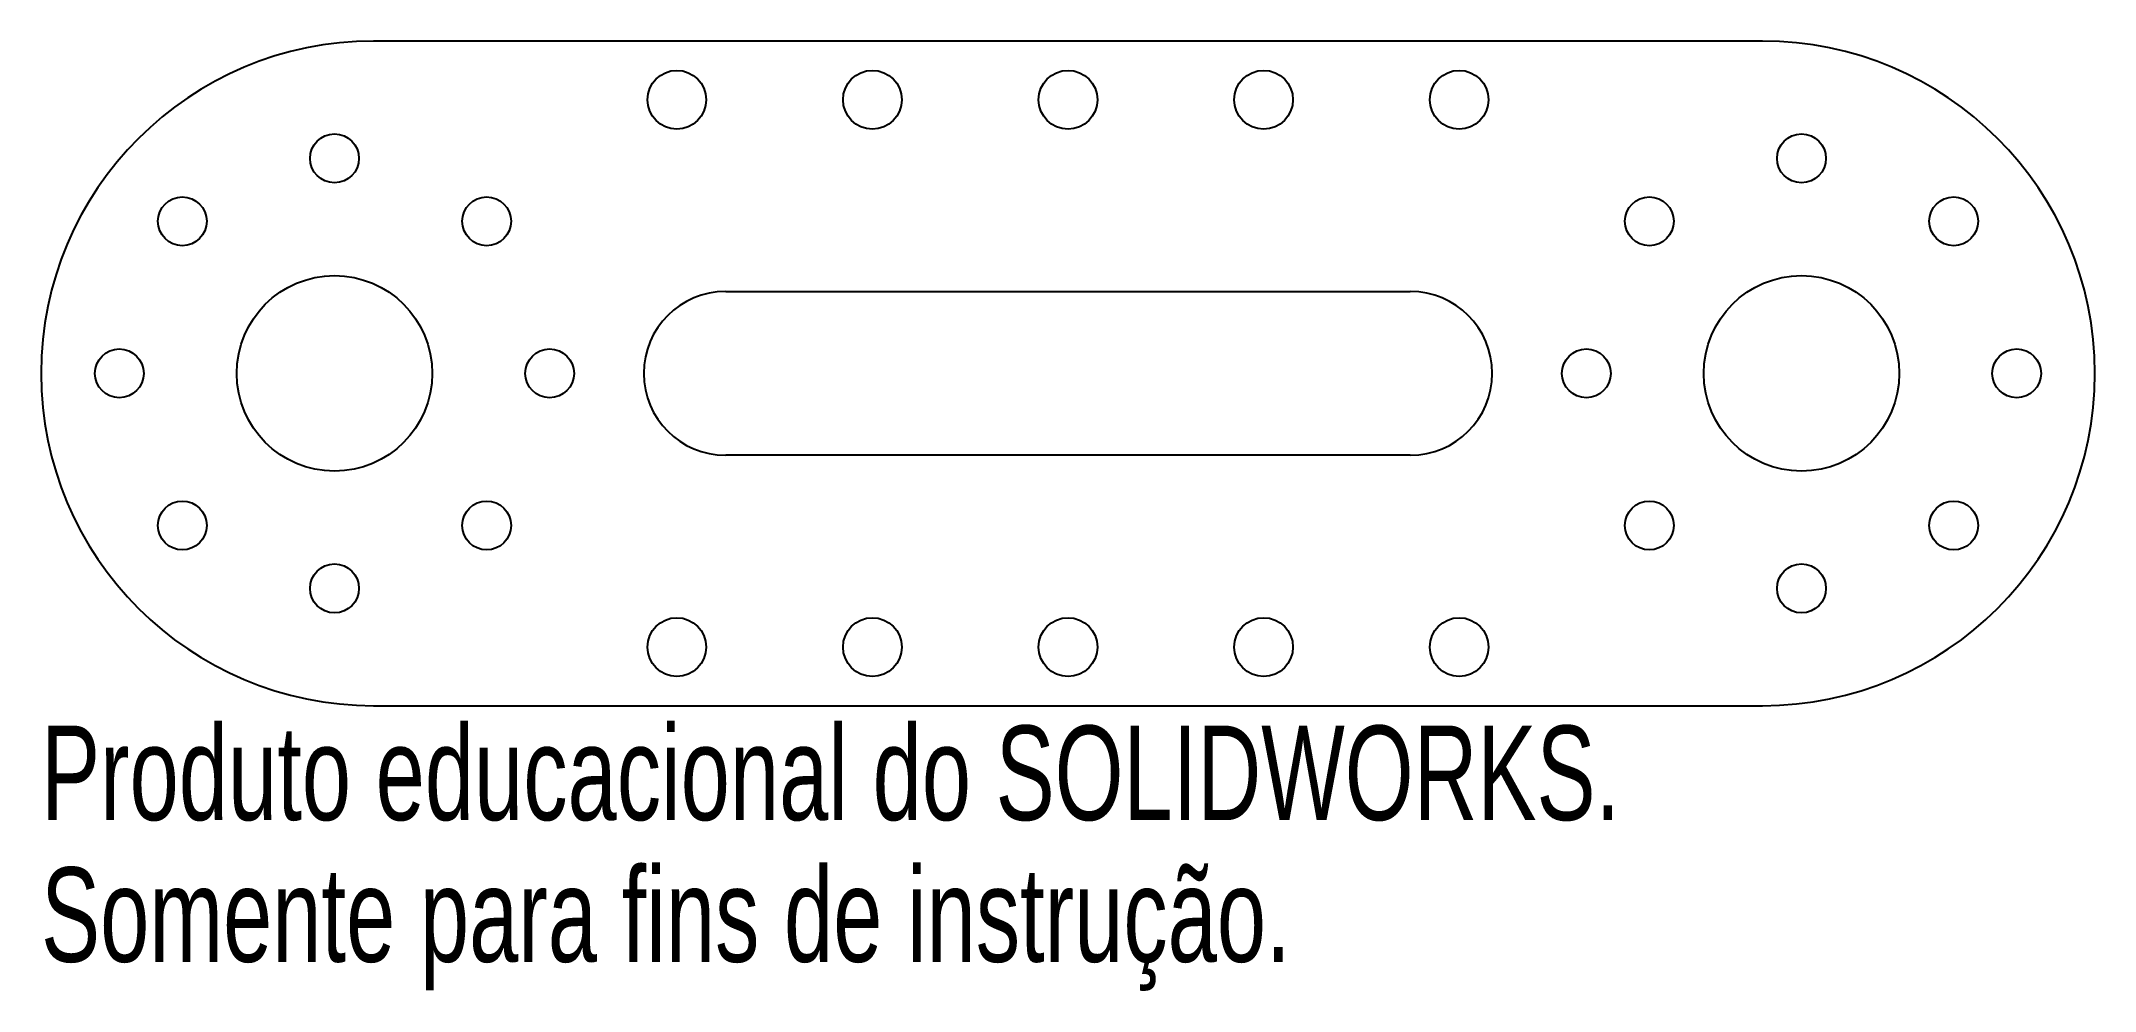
# Model space of a CAD drawing. Header units: millimetres. Extents: x -52 to 52, y -32 to 17.
import ezdxf

# ---------------------------------------------------------------- set-up
doc = ezdxf.new("R2010")
doc.units = ezdxf.units.MM
doc.styles.add('SLDTEXTSTYLE0', font='TXT', dxfattribs={"width": 0.7})

msp = doc.modelspace()

# ---------------------------------------------------------------- linework, layer by layer
at = {"color": 7, "linetype": 'Continuous', "lineweight": 25}
for p, q in [((35.5, 17), (-35.5, 17)), ((-17.5, 4.19), (17.5, 4.19)), ((17.5, -4.19), (-17.5, -4.19)), ((-35.5, -17), (35.5, -17))]:
    msp.add_line(p, q, dxfattribs=at)
for centre, radius in [((-20, 14), 1.5), ((-10, 14), 1.5), ((0, 14), 1.5), ((10, 14), 1.5), ((20, 14), 1.5), ((-37.5, 11), 1.25), ((37.5, 11), 1.25), ((-45.28, 7.78), 1.25), ((-29.72, 7.78), 1.25), ((29.72, 7.78), 1.25), ((45.28, 7.78), 1.25), ((-37.5, 0), 5), ((37.5, 0), 5), ((-48.5, 0), 1.25), ((-26.5, 0), 1.25), ((26.5, 0), 1.25), ((48.5, 0), 1.25), ((-45.28, -7.78), 1.25), ((-29.72, -7.78), 1.25), ((29.72, -7.78), 1.25), ((45.28, -7.78), 1.25), ((-37.5, -11), 1.25), ((37.5, -11), 1.25), ((-20, -14), 1.5), ((-10, -14), 1.5), ((0, -14), 1.5), ((10, -14), 1.5), ((20, -14), 1.5)]:
    msp.add_circle(centre, radius, dxfattribs=at)
for centre, radius, start, end in [((-35.5, 0), 17, 90, 270), ((35.5, 0), 17, 270, 90), ((-17.5, 0), 4.19, 90, 270), ((17.5, 0), 4.19, 270, 90)]:
    msp.add_arc(centre, radius, start, end, dxfattribs=at)

# ---------------------------------------------------------------- texts
at = {"color": 7, "linetype": 'Continuous', "char_height": 4.8336, "attachment_point": 1, "style": 'SLDTEXTSTYLE0'}
for s, insert in [('Produto educacional do SOLIDWORKS.', (-52.5, -18.02)), ('Somente para fins de instrução.', (-52.5, -25.27))]:
    msp.add_mtext(s, dxfattribs=dict(at, insert=insert))

doc.saveas('drawing.dxf')
